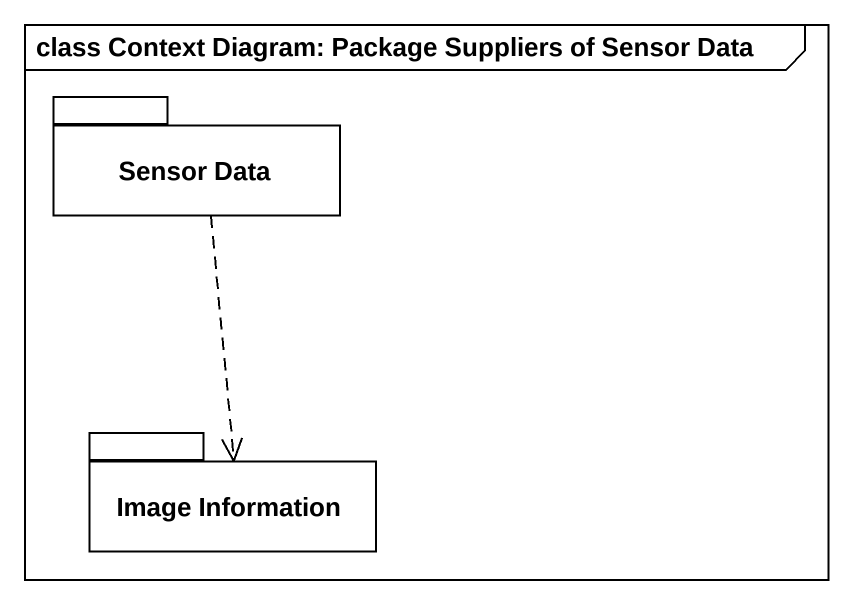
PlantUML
@startuml
mainframe class Context Diagram: Package Suppliers of Sensor Data
package "Sensor Data" as Sensor_Data {
}
package "Image Information" as Image_Information {
}
Sensor_Data ..> Image_Information
@enduml
